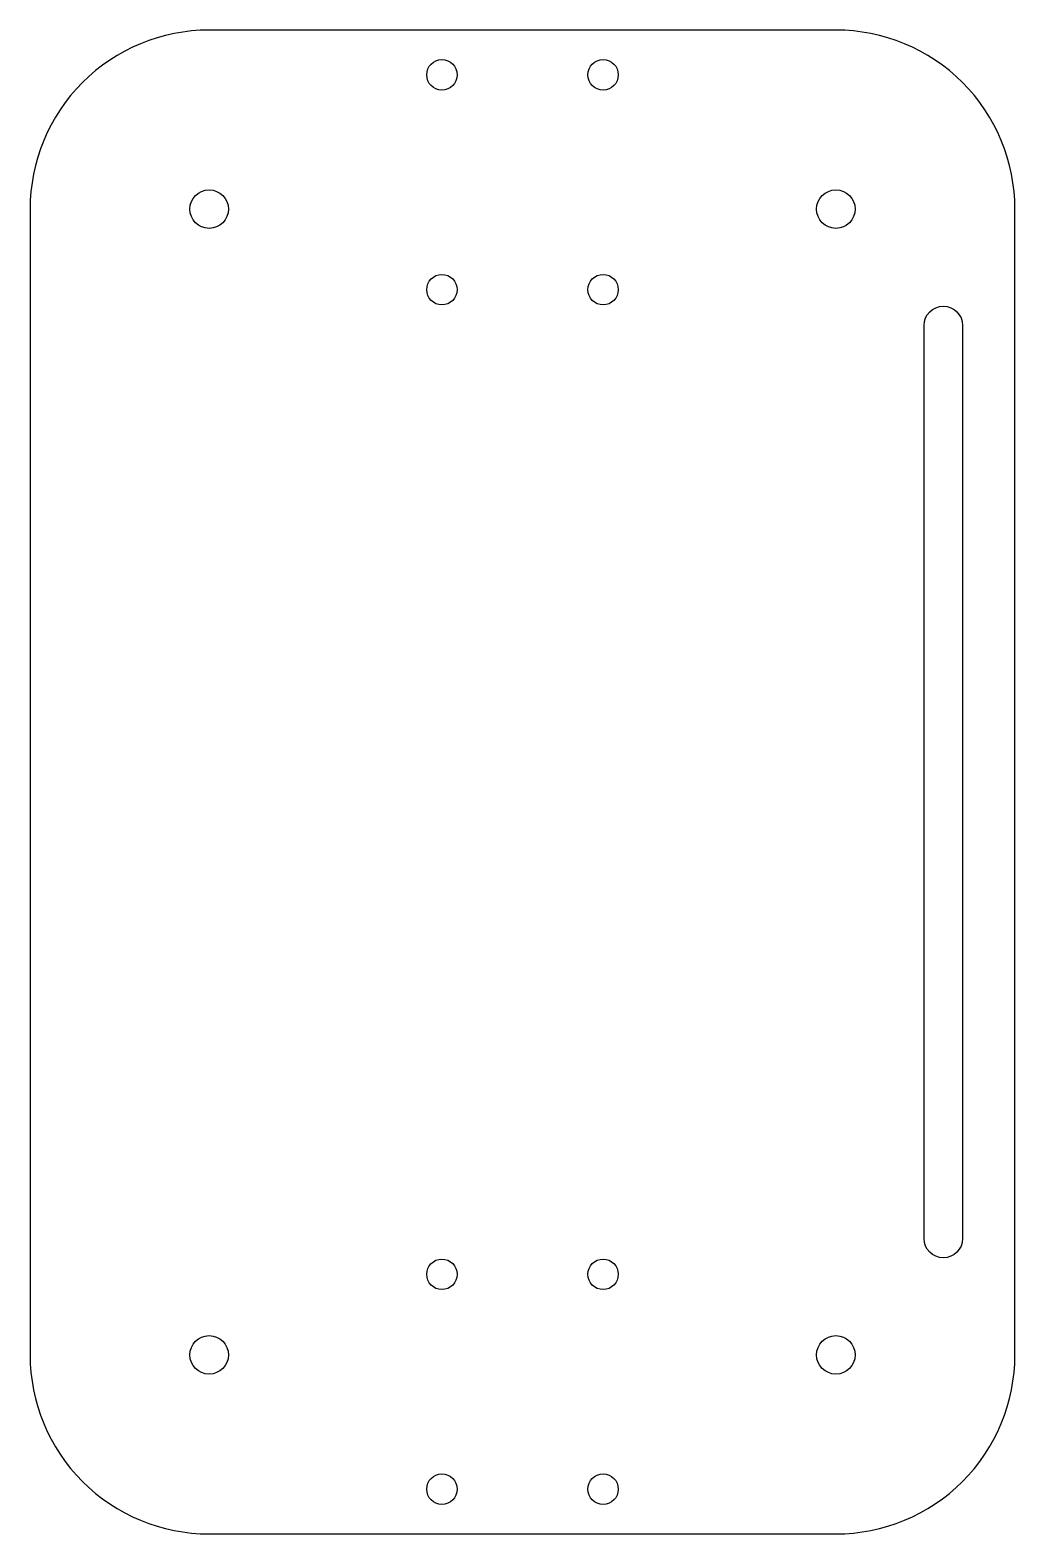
# Model space of a CAD drawing. Header units: millimetres. Extents: x -95 to 15, y -33 to 135.
import ezdxf

# ---------------------------------------------------------------- set-up
doc = ezdxf.new("R2010")
doc.units = ezdxf.units.MM

msp = doc.modelspace()

# ---------------------------------------------------------------- linework, layer by layer
for points in [[(-75, 135, 0.414214), (-95, 115), (-95, -13, 0.414214), (-75, -33), (-5, -33, 0.414214), (15, -13), (15, 115, 0.414214), (-5, 135)], [(4.85, 0), (4.85, 102, -1), (9.15, 102), (9.15, 0, -1)]]:
    msp.add_lwpolyline(points, format="xyb", close=True)
for centre, radius in [((-49, 130), 1.7), ((-31, 130), 1.7), ((-75, 115), 2.15), ((-5, 115), 2.15), ((-49, 106), 1.7), ((-31, 106), 1.7), ((-49, -4), 1.7), ((-31, -4), 1.7), ((-75, -13), 2.15), ((-5, -13), 2.15), ((-49, -28), 1.7), ((-31, -28), 1.7)]:
    msp.add_circle(centre, radius)

doc.saveas('drawing.dxf')
